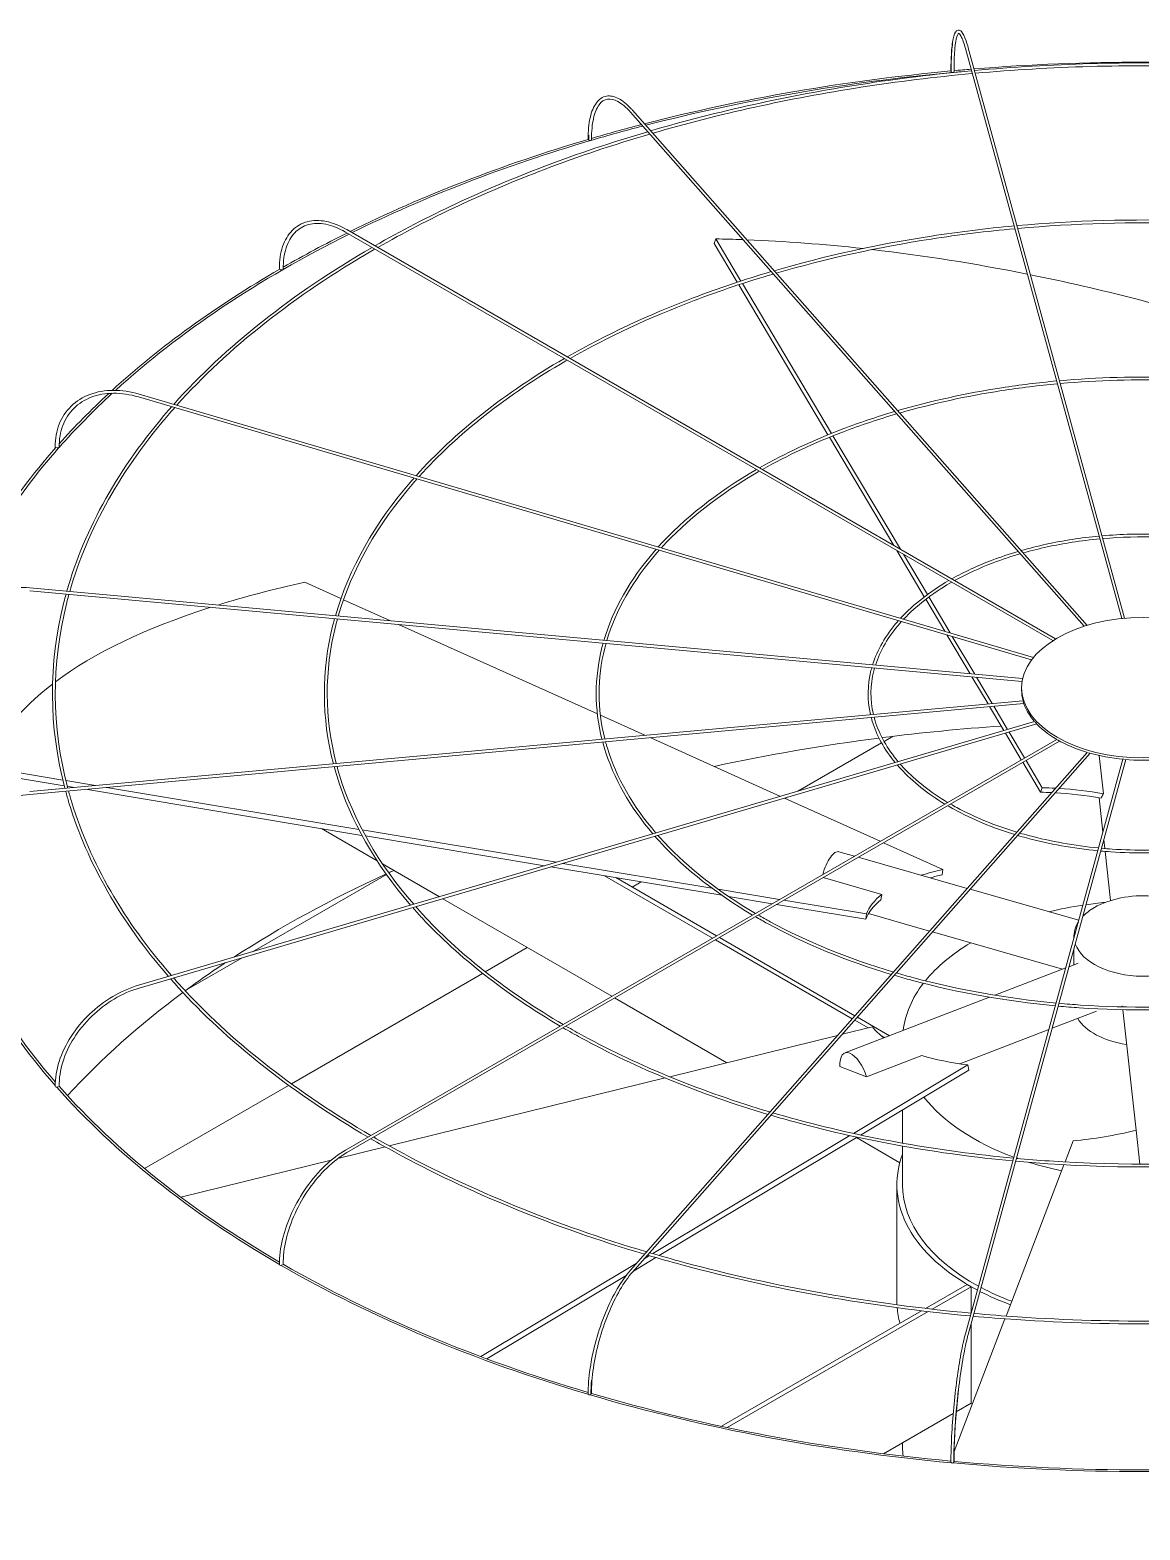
# Model space of a CAD drawing. Header units: millimetres. Extents: x -312439 to 477422, y -331570 to 212570.
# Drawn here: x 396725.3 to 396963.8, y 105498.6 to 105820.8 of the extents above; entities that cross this region are included whole.
import ezdxf

# ---------------------------------------------------------------- set-up
doc = ezdxf.new("R2010")
doc.units = ezdxf.units.MM

msp = doc.modelspace()

# ---------------------------------------------------------------- linework, layer by layer
at = {"color": 0, "linetype": 'Continuous', "lineweight": 0, "extrusion": (0, 0.816497, 0.57735)}
for p, q in [((396926.294, 105816.86), (396959.887, 105694.405)), ((396926.885, 105817.022), (396960.506, 105694.465)), ((396854.286, 105803.218), (396951.786, 105692.74)), ((396854.745, 105803.623), (396952.427, 105692.939)), ((396793.053, 105777.438), (396945.085, 105689.662)), ((396793.359, 105777.969), (396945.677, 105690.028)), ((396872.286, 105774.995), (396872.656, 105775.962)), ((396872.656, 105775.962), (396878.04, 105766.914)), ((396877.248, 105766.655), (396872.286, 105774.995)), ((396896.749, 105733.88), (396877.569, 105766.116)), ((396878.361, 105766.375), (396897.511, 105734.188)), ((396940.507, 105685.551), (396748.576, 105742.012)), ((396940.916, 105686.069), (396748.749, 105742.6)), ((396897.828, 105733.656), (396912.332, 105709.28)), ((396910.891, 105710.112), (396897.066, 105733.348)), ((396917.457, 105699.077), (396911.532, 105709.034)), ((396912.973, 105708.203), (396918.112, 105699.565)), ((396792.096, 105698.715), (396784.338, 105702.206)), ((396938.457, 105680.89), (396725.216, 105700.39)), ((396725.272, 105700.999), (396938.571, 105681.495)), ((396802.764, 105693.913), (396792.657, 105698.462)), ((396921.861, 105691.675), (396917.772, 105698.547)), ((396918.426, 105699.037), (396923.007, 105691.338)), ((396847.194, 105673.917), (396804.479, 105693.142)), ((396927.305, 105682.525), (396922.321, 105690.901)), ((396923.468, 105690.564), (396928.305, 105682.433)), ((396931.142, 105676.077), (396927.692, 105681.875)), ((396928.692, 105681.783), (396932.038, 105676.159)), ((396938.354, 105679.056), (396938.354, 105679.556)), ((396938.658, 105676.764), (396725.216, 105657.246)), ((396725.272, 105656.636), (396938.839, 105676.166)), ((396932.385, 105675.576), (396935.363, 105670.571)), ((396857.381, 105669.332), (396847.844, 105673.624)), ((396934.558, 105670.335), (396931.489, 105675.494)), ((396941.145, 105672.272), (396748.576, 105615.623)), ((396748.749, 105615.036), (396941.605, 105671.769)), ((396908.808, 105667.999), (396910.736, 105669.113)), ((396938.295, 105664.053), (396934.881, 105669.791)), ((396935.686, 105670.028), (396938.999, 105664.46)), ((396793.053, 105580.198), (396945.907, 105668.448)), ((396793.359, 105579.667), (396946.526, 105668.098)), ((396886.539, 105656.209), (396858.517, 105668.821)), ((396890.304, 105657.316), (396908.278, 105667.693)), ((396952.463, 105665.663), (396854.286, 105554.418)), ((396854.745, 105554.012), (396953.113, 105665.475)), ((396926.294, 105540.776), (396960.148, 105664.181)), ((396926.885, 105540.614), (396960.768, 105664.125)), ((396942.44, 105657.088), (396938.609, 105663.527)), ((396939.312, 105663.933), (396942.81, 105658.055)), ((396955.963, 105656.78), (396955.05, 105664.989)), ((396732.623, 105658.481), (396715.768, 105661.287)), ((396715.933, 105662.433), (396732.32, 105659.704)), ((396732.976, 105659.595), (396739.331, 105658.537)), ((396734.785, 105658.121), (396733.284, 105658.371)), ((396796.602, 105647.83), (396737.17, 105657.724)), ((396741.716, 105658.14), (396795.919, 105649.116)), ((396942.44, 105657.088), (396942.81, 105658.055)), ((396907.988, 105646.555), (396887.397, 105655.823)), ((396887.577, 105655.742), (396888.05, 105656.015)), ((396955.019, 105655.909), (396955.844, 105648.492)), ((396799.865, 105642.367), (396787.892, 105649.28)), ((396796.676, 105648.99), (396838.391, 105642.045)), ((396835.846, 105641.296), (396797.37, 105647.702)), ((396956.027, 105646.845), (396956.232, 105645.004)), ((396899.109, 105644.317), (396902.455, 105643.361)), ((396921.461, 105640.492), (396908.676, 105646.246)), ((396956.301, 105644.384), (396957.476, 105633.818)), ((396813.239, 105634.646), (396801.057, 105641.679)), ((396873.925, 105634.956), (396837.232, 105641.065)), ((396839.777, 105641.814), (396871.806, 105636.482)), ((396903.275, 105643.127), (396926.675, 105636.442)), ((396921.296, 105639.347), (396921.461, 105640.492)), ((396773.118, 105622.843), (396801.866, 105639.441)), ((396802.399, 105639.748), (396802.965, 105640.075)), ((396848.747, 105639.148), (396871.953, 105625.75)), ((396872.819, 105626.25), (396851.181, 105638.743)), ((396854.658, 105636.736), (396856.578, 105637.844)), ((396895.706, 105638.757), (396908.329, 105635.151)), ((396850.299, 105613.249), (396813.971, 105634.223)), ((396873.15, 105636.258), (396886.347, 105634.061)), ((396884.77, 105633.151), (396875.349, 105634.719)), ((396887.297, 105633.903), (396905.046, 105630.948)), ((396927.327, 105636.256), (396950.659, 105629.59)), ((396904.881, 105629.802), (396885.721, 105632.992)), ((396904.881, 105629.802), (396905.046, 105630.948)), ((396905.447, 105631.009), (396918.571, 105627.26)), ((396872.565, 105625.397), (396901.953, 105608.43)), ((396902.538, 105609.092), (396873.431, 105625.897)), ((396919.223, 105627.073), (396947.178, 105619.087)), ((396949.613, 105626.209), (396949.613, 105625.78)), ((396758.873, 105614.619), (396770.864, 105621.542)), ((396823.102, 105618.517), (396832.138, 105623.734)), ((396949.613, 105623.465), (396949.613, 105620.024)), ((396781.438, 105594.462), (396822.531, 105618.187)), ((396932.619, 105613.487), (396947.848, 105619.345)), ((396948.558, 105619.618), (396950.503, 105620.366)), ((396875.014, 105598.98), (396850.912, 105612.895)), ((396900.395, 105601.092), (396931.492, 105613.054)), ((396960.014, 105610.984), (396959.988, 105611.227)), ((396902.494, 105608.117), (396905.37, 105606.457)), ((396909.997, 105604.785), (396903.079, 105608.78)), ((396944.925, 105606.376), (396954.472, 105610.048)), ((396962.963, 105584.47), (396960.083, 105610.37)), ((396898.78, 105604.834), (396862.763, 105595.962)), ((396906.303, 105606.687), (396899.823, 105605.091)), ((396908.004, 105604.936), (396908.958, 105604.386)), ((396925.099, 105598.749), (396944.215, 105606.103)), ((396899.326, 105598.199), (396905.022, 105595.93)), ((396902.233, 105583.792), (396926.825, 105598.512)), ((396905.022, 105595.93), (396916.955, 105600.52)), ((396927.031, 105597.38), (396926.825, 105598.512)), ((396861.758, 105595.715), (396802.49, 105581.116)), ((396927.031, 105597.38), (396903.773, 105583.459)), ((396749.885, 105576.245), (396780.858, 105594.127)), ((396912.789, 105581.699), (396912.789, 105588.856)), ((396859.091, 105557.968), (396901.467, 105583.334)), ((396903.003, 105582.998), (396860.504, 105557.559)), ((396912.204, 105577.508), (396902.852, 105582.908)), ((396949.431, 105582.206), (396947.693, 105577.668)), ((396962.963, 105584.47), (396963.771, 105577.204)), ((396801.616, 105580.901), (396791.424, 105578.39)), ((396912.789, 105572.767), (396912.789, 105581.077)), ((396789.977, 105578.034), (396757.717, 105570.088)), ((396947.463, 105577.067), (396935.008, 105544.559)), ((396911.564, 105547.764), (396911.564, 105572.767)), ((396859.785, 105557.129), (396854.932, 105554.224)), ((396857.279, 105556.884), (396858.374, 105557.539)), ((396822.147, 105535.855), (396855.548, 105555.847)), ((396853.359, 105553.282), (396823.439, 105535.373)), ((396926.664, 105551.371), (396917.722, 105546.208)), ((396919.165, 105546.041), (396927.53, 105550.871)), ((396927.53, 105550.871), (396926.664, 105551.371)), ((396927.53, 105550.871), (396927.53, 105545.282)), ((396916.836, 105545.697), (396873.851, 105520.879)), ((396875.118, 105520.611), (396918.275, 105545.527)), ((396934.779, 105543.962), (396923.857, 105515.455)), ((396927.53, 105542.967), (396927.53, 105525.868)), ((396927.53, 105525.868), (396924.327, 105524.018)), ((396923.662, 105523.634), (396908.691, 105514.991)), ((396912.789, 105516.37), (396912.789, 105517.357)), ((396923.179, 105513.685), (396923.076, 105513.417))]:
    msp.add_line(p, q, dxfattribs=at)
at = {"color": 0, "linetype": 'Continuous', "lineweight": 0}
for centre, major_axis, ratio, start_param, end_param in [((396964.589, 105662.545), (-262.225, 0), 0.5773503, 4.5737285, 4.8518651), ((396964.589, 105662.545), (-262.225, 0), 0.5773503, 4.8709744, 5.1337903), ((396964.589, 105662.545), (-261.613, 0), 0.5773503, 4.8702538, 5.1336735), ((396923.484, 105812.052), (0.306, 0), 0.5773503, 3.1415927, 3.7072911), ((396923.532, 105811.878), (0.306, 0.001), 0.5647458, 3.2969897, 4.867786), ((396923.532, 105811.878), (0.306, 0.001), 0.5647458, 4.867786, 6.2831853), ((396964.589, 105662.545), (-261.613, 0), 0.5773503, 4.8601846, 4.8693633), ((396964.589, 105662.545), (-262.225, 0), 0.5773503, 4.8542575, 4.8684283), ((396964.589, 105662.545), (-261.613, 0), 0.5773503, 5.1364588, 5.1836819), ((396964.589, 105662.545), (-262.225, 0), 0.5773503, 5.1365691, 5.1818933), ((396964.589, 105662.545), (-262.225, 0), 0.5773503, 5.1849758, 5.420347), ((396964.589, 105662.545), (-261.613, 0), 0.5773503, 5.183912, 5.4201653), ((396845.502, 105797.424), (0.306, 0), 0.5773503, 3.1415927, 4.134446), ((396845.642, 105797.266), (0.306, 0.003), 0.5659728, 3.6079382, 5.1787345), ((396845.642, 105797.266), (0.306, 0.003), 0.5659728, 5.1787345, 6.2831853), ((396964.589, 105662.545), (-261.613, 0), 0.5773503, 5.4234857, 5.718128), ((396964.589, 105662.545), (-262.225, 0), 0.5773503, 5.4236595, 5.4949761), ((396964.959, 105620.829), (-236.033, 90.421), 0.5343599, 5.2814302, 5.3074736), ((396964.959, 105620.829), (-236.033, 90.421), 0.5343599, 5.1688261, 5.2776752), ((396964.959, 105620.829), (-236.033, 90.421), 0.5343599, 5.0198116, 5.1604272), ((396964.589, 105662.545), (-262.225, 0), 0.5773503, 5.4989549, 5.7196003), ((396779.168, 105769.598), (0.306, 0), 0.5773503, 3.1415927, 4.450555), ((396779.384, 105769.473), (0.306, 0.004), 0.5683066, 3.9193388, 5.4901351), ((396779.384, 105769.473), (0.306, 0.004), 0.5683066, 5.4901351, 6.2831853), ((396964.959, 105620.829), (-236.033, 90.421), 0.5343599, 4.8289255, 5.0170065), ((396964.589, 105662.545), (-261.613, 0), 0.5773503, 5.7230202, 5.8115447), ((396964.589, 105662.545), (-262.225, 0), 0.5773503, 5.7247725, 5.8068149), ((396964.589, 105662.545), (-262.225, 0), 0.5773503, 5.8129334, 6.0685314), ((396964.589, 105662.545), (-261.613, 0), 0.5773503, 5.8119417, 6.0598961), ((396730.973, 105731.3), (0.306, 0), 0.5773503, 3.1415927, 4.7647143), ((396731.246, 105731.22), (0.306, 0.005), 0.5715189, 4.2314546, 5.8022509), ((396731.246, 105731.22), (0.306, 0.005), 0.5715189, 5.8022509, 6.2831853), ((396964.754, 105621.007), (-250.189, 35.961), 0.3284711, 5.5638228, 5.6785471), ((396964.754, 105621.007), (-250.189, 35.961), 0.3284711, 5.6885713, 5.965771), ((396964.754, 105621.007), (-250.189, 35.961), 0.3284711, 5.9728515, 6.2156373), ((396964.481, 105679.056), (-26.126, 0), 0.5773503, 0, 0.1535113), ((396964.481, 105679.056), (-26.126, 0), 0.5773503, 0.160648, 0.4676706), ((396964.589, 105521.305), (-261.613, 0), 0.5773503, 4.8296672, 4.9289778), ((396964.481, 105679.056), (-26.126, 0), 0.5773503, 0.4748072, 0.7818298), ((396964.589, 105521.305), (-261.613, 0), 0.5773503, 4.9315023, 5.0730373), ((396964.481, 105679.056), (-26.126, 0), 0.5773503, 0.7889665, 1.0959891), ((396964.481, 105679.056), (-26.126, 0), 0.5773503, 1.1031258, 1.4101484), ((396964.481, 105679.056), (-26.126, 0), 0.5773503, 1.417285, 1.7243076), ((396964.589, 105619.862), (-56.639, 21.698), 0.5343599, 5.2632147, 5.3074736), ((396964.959, 105620.829), (56.639, -21.698), 0.5343599, 2.113134, 2.1658809), ((396964.589, 105619.862), (-56.639, 21.698), 0.5343599, 5.0728277, 5.2488944), ((396964.959, 105620.829), (56.639, -21.698), 0.5343599, 1.92896, 2.0989228), ((396897.591, 105639.002), (1.518, 5.315), 0.3621096, 0, 1.5955332), ((396964.589, 105521.305), (-261.613, 0), 0.5773503, 5.3759613, 5.381266), ((396964.754, 105621.007), (-60.036, 8.629), 0.3284711, 5.5638228, 5.6832782), ((396964.589, 105662.545), (-262.225, 0), 0.5773503, 0.15775, 0.4689102), ((396964.589, 105662.545), (-261.613, 0), 0.5773503, 0.1573017, 0.4645126), ((396964.589, 105521.305), (-261.613, 0), 0.5773503, 5.3840325, 5.5566031), ((396964.589, 105619.862), (-60.036, 8.629), 0.3284711, 5.5638228, 5.6281345), ((396964.589, 105619.862), (-60.036, 8.629), 0.3284711, 5.9809914, 6.2156373), ((396964.754, 105621.007), (-60.036, 8.629), 0.3284711, 5.9787164, 6.2156373), ((396964.589, 105626.209), (-14.976, 0), 0.5773503, 3.6916997, 5.4977871), ((396964.589, 105603.897), (-51.8, 0), 0.5773503, 4.9668384, 5.1151413), ((396964.589, 105626.209), (-14.976, 0), 0.5773503, 5.4977871, 5.7722245), ((396964.589, 105603.897), (-51.8, 0), 0.5773503, 4.8725497, 4.9536635), ((396964.589, 105626.209), (-14.976, 0), 0.5773503, 5.9253681, 6.3268432), ((396964.589, 105603.897), (-51.8, 0), 0.5773503, 5.5125312, 5.8454489), ((396964.589, 105626.209), (-14.976, 0), 0.5773503, 0.1968015, 2.9056449), ((396964.589, 105521.305), (-261.613, 0), 0.5773503, 5.5668053, 5.6187776), ((396964.589, 105603.897), (-51.8, 0), 0.5773503, 5.864801, 6.2160224), ((396964.589, 105521.305), (-261.613, 0), 0.5773503, 5.6218563, 5.7966666), ((396964.589, 105611.302), (-14.976, 0), 0.5773503, 0.3310244, 1.3226651), ((396964.383, 105620.993), (-59.674, -10.853), 0.3443205, 0.1772511, 0.3142745), ((396902.38, 105595.933), (-1.984, 5.159), 0.4527097, 4.5393785, 7.2340672), ((396964.383, 105620.993), (-59.674, -10.853), 0.3443205, 0.5921448, 0.8290657), ((396730.973, 105593.916), (0.306, 0), 0.5773503, 3.1415927, 5.7071921), ((396964.589, 105662.545), (-262.225, 0), 0.5773503, 0.4717795, 0.7837457), ((396731.246, 105593.996), (0.306, 0.005), 0.5830421, 5.1737369, 6.2831853), ((396964.589, 105662.545), (-261.613, 0), 0.5773503, 0.4715588, 0.781436), ((396964.589, 105603.897), (-51.8, 0), 0.5773503, 0.4237953, 1.0021877), ((396964.219, 105620.801), (-56.425, -22.248), 0.5660586, 1.0925617, 1.3294826), ((396964.589, 105572.767), (-53.025, 0), 0.5773503, 6.0678252, 7.1147249), ((396964.589, 105603.897), (-51.8, 0), 0.5773503, 1.0153625, 1.0203014), ((396964.589, 105603.897), (-51.8, 0), 0.5773503, 1.0757224, 1.2236785), ((396964.589, 105572.767), (-51.8, 0), 0.5773503, 0, 0.8158921), ((396779.168, 105555.617), (0.306, 0), 0.5773503, 3.1415927, 6.0213513), ((396964.589, 105662.545), (-262.225, 0), 0.5773503, 0.7858257, 1.0981183), ((396779.384, 105555.742), (0.306, 0.004), 0.5862544, 5.4898935, 6.2831853), ((396964.589, 105662.545), (-261.613, 0), 0.5773503, 0.7858227, 1.096892), ((396964.589, 105572.767), (-51.8, 0), 0.5773503, 0.8304704, 0.9913861), ((396964.589, 105547.764), (-53.025, 0), 0.5773503, 0, 0.0255506), ((396964.589, 105572.767), (-53.025, 0), 0.5773503, 0.8456372, 1.0001122), ((396964.589, 105547.764), (-53.025, 0), 0.5773503, 0.0459168, 0.1554998), ((396845.502, 105527.792), (-0.306, 0), 0.5773503, 0, 3.1415927), ((396964.589, 105662.545), (-262.225, 0), 0.5773503, 1.0998851, 1.4125333), ((396845.642, 105527.949), (-0.306, -0.003), 0.5885883, 2.6652649, 3.1415927), ((396964.589, 105662.545), (-261.613, 0), 0.5773503, 1.1000981, 1.4118355), ((396964.589, 105547.764), (-53.025, 0), 0.5773503, 0.7969487, 0.8037884), ((396964.589, 105516.37), (-51.8, 0), 0.5773503, 0, 0.0632109), ((396923.484, 105513.163), (-0.306, 0), 0.5773503, 0, 3.1415927), ((396964.589, 105662.545), (-262.225, 0), 0.5773503, 1.4139544, 1.727034), ((396923.532, 105513.338), (-0.306, -0.001), 0.5898153, 2.9827557, 3.1415927), ((396964.589, 105662.545), (-261.613, 0), 0.5773503, 1.41439, 1.726367)]:
    msp.add_ellipse(centre, major_axis=major_axis, ratio=ratio, start_param=start_param, end_param=end_param, dxfattribs=at)
msp.add_ellipse((396964.481, 105679.556), major_axis=(-26.126, 0), ratio=0.5773503, dxfattribs=at)
at = {"color": 3, "linetype": 'Continuous', "lineweight": 0}
msp.add_ellipse((396964.589, 105521.805), major_axis=(-262.225, 0), ratio=0.5773503, start_param=0, end_param=2.3561945, dxfattribs=at)
at = {"color": 0, "linetype": 'Continuous', "lineweight": 0}
for points, knots in [([(396923.177, 105812.052), (396923.177, 105813.756), (396923.229, 105815.273), (396923.432, 105817.791), (396923.581, 105818.791), (396923.983, 105820.212), (396924.209, 105820.728), (396924.994, 105820.843), (396925.242, 105820.696), (396925.793, 105820.11), (396926.101, 105819.456), (396926.58, 105818.074), (396926.733, 105817.576), (396926.885, 105817.022)], [4.712389, 4.712389, 4.712389, 4.712389, 5.0265482, 5.0265482, 5.3407075, 5.3407075, 5.6548668, 5.6548668, 5.8236028, 5.8236028, 6.1377621, 6.1377621, 6.2831853, 6.2831853, 6.2831853, 6.2831853]), ([(396923.559, 105818.188), (396923.55, 105818.127), (396923.541, 105818.066), (396923.389, 105816.979), (396923.295, 105815.675), (396923.232, 105813.438), (396923.223, 105812.678), (396923.225, 105811.877)], [1.10131175, 1.10131175, 1.10131175, 1.10131175, 1.12076762, 1.12076762, 1.43803566, 1.43803566, 1.5863026, 1.5863026, 1.5863026, 1.5863026]), ([(396926.294, 105816.86), (396925.976, 105818.02), (396925.657, 105818.912), (396925.1, 105819.993), (396924.851, 105820.143), (396924.825, 105820.143), (396924.62, 105819.994), (396924.267, 105818.829), (396924.123, 105817.979), (396923.913, 105815.736), (396923.851, 105814.306), (396923.837, 105812.417), (396923.837, 105812.15), (396923.838, 105811.879)], [0, 0, 0, 0, 0.3152669, 0.3152669, 0.6094726, 0.6094726, 0.9267406, 0.9267406, 1.2208373, 1.2208373, 1.5356304, 1.5356304, 1.5863402, 1.5863402, 1.5863402, 1.5863402]), ([(397000.738, 105812.142), (396993.243, 105812.82), (396985.692, 105813.287), (396961.464, 105814.103), (396944.706, 105813.633), (396928.224, 105812.142)], [5.342386, 5.342386, 5.342386, 5.342386, 5.43953692, 5.43953692, 5.65318828, 5.65318828, 5.65318828, 5.65318828]), ([(396927.604, 105812.085), (396919.597, 105811.349), (396911.657, 105810.371), (396888.23, 105806.746), (396873.068, 105803.398), (396858.661, 105799.187)], [5.65586592, 5.65586592, 5.65586592, 5.65586592, 5.75969853, 5.75969853, 5.96646224, 5.96646224, 5.96646224, 5.96646224]), ([(396927.769, 105811.486), (396919.691, 105810.744), (396911.682, 105809.759), (396888.361, 105806.14), (396873.365, 105802.833), (396859.109, 105798.679)], [5.65539644, 5.65539644, 5.65539644, 5.65539644, 5.76029586, 5.76029586, 5.96514032, 5.96514032, 5.96514032, 5.96514032]), ([(397000.573, 105811.542), (396993.055, 105812.22), (396985.48, 105812.686), (396961.361, 105813.485), (396944.739, 105813.016), (396928.388, 105811.542)], [5.34285963, 5.34285963, 5.34285963, 5.34285963, 5.44045758, 5.44045758, 5.65271466, 5.65271466, 5.65271466, 5.65271466]), ([(396845.196, 105797.424), (396845.196, 105799.139), (396845.347, 105800.688), (396845.943, 105803.314), (396846.388, 105804.392), (396847.569, 105805.977), (396848.318, 105806.483), (396849.958, 105806.767), (396850.817, 105806.594), (396852.631, 105805.674), (396853.595, 105804.888), (396854.62, 105803.765), (396854.682, 105803.695), (396854.745, 105803.623)], [4.712389, 4.712389, 4.712389, 4.712389, 5.0265482, 5.0265482, 5.3407075, 5.3407075, 5.6548668, 5.6548668, 5.9484515, 5.9484515, 6.2626108, 6.2626108, 6.2831853, 6.2831853, 6.2831853, 6.2831853]), ([(396854.286, 105803.218), (396853.372, 105804.254), (396852.464, 105805.02), (396850.781, 105805.942), (396850.015, 105806.098), (396848.674, 105805.863), (396848.077, 105805.469), (396847.049, 105804.07), (396846.633, 105803.066), (396846.081, 105800.562), (396845.941, 105799.072), (396845.947, 105797.365), (396845.947, 105797.317), (396845.948, 105797.269)], [0, 0, 0, 0, 0.3146448, 0.3146448, 0.6289116, 0.6289116, 0.9461796, 0.9461796, 1.2634477, 1.2634477, 1.5772832, 1.5772832, 1.5863402, 1.5863402, 1.5863402, 1.5863402]), ([(396858.012, 105798.996), (396850.339, 105796.736), (396842.881, 105794.231), (396822.649, 105786.543), (396810.472, 105780.835), (396799.394, 105774.484)], [5.96956861, 5.96956861, 5.96956861, 5.96956861, 6.07987049, 6.07987049, 6.27966483, 6.27966483, 6.27966483, 6.27966483]), ([(396858.459, 105798.489), (396850.686, 105796.207), (396843.135, 105793.674), (396822.984, 105786.012), (396810.958, 105780.384), (396800.008, 105774.13)], [5.96825255, 5.96825255, 5.96825255, 5.96825255, 6.08012371, 6.08012371, 6.27780239, 6.27780239, 6.27780239, 6.27780239]), ([(396845.345, 105798.278), (396845.339, 105798.074), (396845.336, 105797.867), (396845.334, 105797.528), (396845.334, 105797.397), (396845.335, 105797.265)], [7.805980691, 7.805980691, 7.805980691, 7.805980691, 7.845140151, 7.845140151, 7.869416781, 7.869416781, 7.869416781, 7.869416781]), ([(396778.862, 105769.598), (396778.862, 105771.324), (396779.098, 105772.919), (396780.031, 105775.698), (396780.73, 105776.882), (396782.528, 105778.702), (396783.627, 105779.338), (396786.095, 105779.989), (396787.461, 105780.006), (396790.326, 105779.437), (396791.825, 105778.849), (396793.333, 105777.984), (396793.346, 105777.976), (396793.359, 105777.969)], [0, 0, 0, 0, 0.3141593, 0.3141593, 0.6283185, 0.6283185, 0.9411039, 0.9411039, 1.2538555, 1.2538555, 1.5680148, 1.5680148, 1.5707963, 1.5707963, 1.5707963, 1.5707963]), ([(396793.053, 105777.438), (396791.615, 105778.268), (396790.184, 105778.829), (396787.484, 105779.364), (396786.218, 105779.339), (396783.967, 105778.725), (396782.98, 105778.138), (396781.357, 105776.444), (396780.721, 105775.336), (396779.876, 105772.688), (396779.668, 105771.151), (396779.69, 105769.477)], [4.712389, 4.712389, 4.712389, 4.712389, 5.029657, 5.029657, 5.3469251, 5.3469251, 5.6641931, 5.6641931, 5.9814611, 5.9814611, 6.2987292, 6.2987292, 6.2987292, 6.2987292]), ([(396936.747, 105778.758), (396930.761, 105778.206), (396924.825, 105777.475), (396907.309, 105774.765), (396895.971, 105772.265), (396885.194, 105769.122)], [5.65618024, 5.65618024, 5.65618024, 5.65618024, 5.75959703, 5.75959703, 5.96555925, 5.96555925, 5.96555925, 5.96555925]), ([(396991.595, 105778.814), (396986.011, 105779.317), (396980.386, 105779.665), (396962.268, 105780.276), (396949.715, 105779.927), (396937.366, 105778.814)], [5.34296141, 5.34296141, 5.34296141, 5.34296141, 5.43938168, 5.43938168, 5.65261288, 5.65261288, 5.65261288, 5.65261288]), ([(396991.43, 105778.214), (396985.823, 105778.717), (396980.174, 105779.063), (396962.165, 105779.658), (396949.748, 105779.31), (396937.531, 105778.214)], [5.34359392, 5.34359392, 5.34359392, 5.34359392, 5.44060854, 5.44060854, 5.65198037, 5.65198037, 5.65198037, 5.65198037]), ([(396936.911, 105778.158), (396930.856, 105777.601), (396924.85, 105776.862), (396907.44, 105774.16), (396896.268, 105771.7), (396885.642, 105768.614)], [5.6555551, 5.6555551, 5.6555551, 5.6555551, 5.760393, 5.760393, 5.9637948, 5.9637948, 5.9637948, 5.9637948]), ([(396884.545, 105768.932), (396878.794, 105767.237), (396873.205, 105765.359), (396858.085, 105759.614), (396848.994, 105755.359), (396840.718, 105750.626)], [5.96969757, 5.96969757, 5.96969757, 5.96969757, 6.07982614, 6.07982614, 6.27841616, 6.27841616, 6.27841616, 6.27841616]), ([(396884.992, 105768.425), (396879.142, 105766.708), (396873.459, 105764.802), (396858.42, 105759.084), (396849.481, 105754.908), (396841.332, 105750.271)], [5.96794353, 5.96794353, 5.96794353, 5.96794353, 6.08016355, 6.08016355, 6.27592849, 6.27592849, 6.27592849, 6.27592849]), ([(396982.455, 105745.497), (396978.782, 105745.826), (396975.081, 105746.053), (396963.072, 105746.461), (396954.721, 105746.232), (396946.506, 105745.497)], [5.34408303, 5.34408303, 5.34408303, 5.34408303, 5.43906993, 5.43906993, 5.65149126, 5.65149126, 5.65149126, 5.65149126]), ([(396730.667, 105731.3), (396730.667, 105733.032), (396730.966, 105734.682), (396732.142, 105737.652), (396733.018, 105738.971), (396735.259, 105741.138), (396736.622, 105741.985), (396739.694, 105743.127), (396741.401, 105743.421), (396744.989, 105743.434), (396746.87, 105743.153), (396748.749, 105742.6)], [4.712389, 4.712389, 4.712389, 4.712389, 5.0265482, 5.0265482, 5.3407075, 5.3407075, 5.6548668, 5.6548668, 5.969026, 5.969026, 6.2831853, 6.2831853, 6.2831853, 6.2831853]), ([(396945.887, 105745.441), (396941.924, 105745.074), (396937.993, 105744.589), (396926.386, 105742.795), (396918.869, 105741.142), (396911.719, 105739.066)], [5.65683386, 5.65683386, 5.65683386, 5.65683386, 5.75939254, 5.75939254, 5.96383461, 5.96383461, 5.96383461, 5.96383461]), ([(396946.051, 105744.841), (396942.018, 105744.47), (396938.018, 105743.976), (396926.517, 105742.19), (396919.166, 105740.577), (396912.167, 105738.558)], [5.65589869, 5.65589869, 5.65589869, 5.65589869, 5.76058509, 5.76058509, 5.96118261, 5.96118261, 5.96118261, 5.96118261]), ([(396982.291, 105744.897), (396978.594, 105745.225), (396974.869, 105745.452), (396962.969, 105745.843), (396954.754, 105745.615), (396946.671, 105744.897)], [5.34503474, 5.34503474, 5.34503474, 5.34503474, 5.44090812, 5.44090812, 5.65053954, 5.65053954, 5.65053954, 5.65053954]), ([(396748.576, 105742.012), (396746.76, 105742.547), (396744.947, 105742.814), (396741.513, 105742.79), (396739.891, 105742.501), (396736.999, 105741.401), (396735.728, 105740.591), (396733.654, 105738.532), (396732.85, 105737.284), (396731.784, 105734.461), (396731.524, 105732.886), (396731.552, 105731.225)], [0, 0, 0, 0, 0.317268, 0.317268, 0.6345361, 0.6345361, 0.9518041, 0.9518041, 1.2690722, 1.2690722, 1.5863402, 1.5863402, 1.5863402, 1.5863402]), ([(396755.717, 105739.912), (396755.491, 105739.657), (396755.267, 105739.401), (396744.427, 105726.932), (396737.029, 105713.777), (396733.194, 105700.275)], [0.31387846, 0.31387846, 0.31387846, 0.31387846, 0.32022171, 0.32022171, 0.6228537, 0.6228537, 0.6228537, 0.6228537]), ([(396756.366, 105739.721), (396756.093, 105739.414), (396755.822, 105739.105), (396744.99, 105726.659), (396737.637, 105713.604), (396733.815, 105700.218)], [0.31209175, 0.31209175, 0.31209175, 0.31209175, 0.31977769, 0.31977769, 0.62202139, 0.62202139, 0.62202139, 0.62202139]), ([(396911.07, 105738.876), (396907.245, 105737.748), (396903.527, 105736.499), (396893.517, 105732.696), (396887.51, 105729.891), (396882.032, 105726.773)], [5.97003164, 5.97003164, 5.97003164, 5.97003164, 6.07973571, 6.07973571, 6.27604568, 6.27604568, 6.27604568, 6.27604568]), ([(396911.517, 105738.369), (396907.592, 105737.219), (396903.781, 105735.942), (396893.852, 105732.166), (396887.997, 105729.44), (396882.647, 105726.418)], [5.96740299, 5.96740299, 5.96740299, 5.96740299, 6.08024114, 6.08024114, 6.27230164, 6.27230164, 6.27230164, 6.27230164]), ([(396807.782, 105724.595), (396807.606, 105724.396), (396807.431, 105724.196), (396799.337, 105714.884), (396793.801, 105705.072), (396790.905, 105694.998)], [0.31368489, 0.31368489, 0.31368489, 0.31368489, 0.32029533, 0.32029533, 0.62093354, 0.62093354, 0.62093354, 0.62093354]), ([(396808.431, 105724.404), (396808.207, 105724.153), (396807.985, 105723.9), (396799.9, 105714.611), (396794.408, 105704.899), (396791.526, 105694.941)], [0.31130083, 0.31130083, 0.31130083, 0.31130083, 0.31970361, 0.31970361, 0.61980435, 0.61980435, 0.61980435, 0.61980435]), ([(396955.026, 105712.124), (396953.086, 105711.942), (396951.161, 105711.704), (396945.464, 105710.825), (396941.767, 105710.02), (396938.244, 105709.01)], [5.65878241, 5.65878241, 5.65878241, 5.65878241, 5.75876753, 5.75876753, 5.95869527, 5.95869527, 5.95869527, 5.95869527]), ([(396955.191, 105711.524), (396953.18, 105711.338), (396951.187, 105711.091), (396945.595, 105710.22), (396942.064, 105709.454), (396938.693, 105708.501)], [5.65692719, 5.65692719, 5.65692719, 5.65692719, 5.76114351, 5.76114351, 5.95335964, 5.95335964, 5.95335964, 5.95335964]), ([(396973.315, 105712.18), (396971.552, 105712.334), (396969.777, 105712.442), (396963.876, 105712.646), (396959.729, 105712.537), (396955.646, 105712.18)], [5.34742678, 5.34742678, 5.34742678, 5.34742678, 5.43812478, 5.43812478, 5.64814751, 5.64814751, 5.64814751, 5.64814751]), ([(396973.151, 105711.579), (396971.364, 105711.734), (396969.565, 105711.84), (396963.773, 105712.028), (396959.762, 105711.921), (396955.811, 105711.579)], [5.34934775, 5.34934775, 5.34934775, 5.34934775, 5.44178794, 5.44178794, 5.64622654, 5.64622654, 5.64622654, 5.64622654]), ([(396859.84, 105709.281), (396859.715, 105709.14), (396859.591, 105708.999), (396854.243, 105702.843), (396850.569, 105696.371), (396848.614, 105689.721)], [0.31344956, 0.31344956, 0.31344956, 0.31344956, 0.32044212, 0.32044212, 0.61727915, 0.61727915, 0.61727915, 0.61727915]), ([(396860.489, 105709.09), (396860.317, 105708.897), (396860.146, 105708.703), (396854.807, 105702.571), (396851.177, 105696.198), (396849.235, 105689.664)], [0.30986952, 0.30986952, 0.30986952, 0.30986952, 0.31955549, 0.31955549, 0.6155298, 0.6155298, 0.6155298, 0.6155298]), ([(396937.594, 105708.82), (396935.696, 105708.259), (396933.849, 105707.638), (396928.949, 105705.778), (396926.025, 105704.423), (396923.347, 105702.92)], [5.97102709, 5.97102709, 5.97102709, 5.97102709, 6.0794509, 6.0794509, 6.26898955, 6.26898955, 6.26898955, 6.26898955]), ([(396938.042, 105708.314), (396936.043, 105707.73), (396934.103, 105707.081), (396929.285, 105705.248), (396926.514, 105703.972), (396923.965, 105702.563)], [5.96578422, 5.96578422, 5.96578422, 5.96578422, 6.08045705, 6.08045705, 6.26142742, 6.26142742, 6.26142742, 6.26142742]), ([(396705.329, 105686.277), (396705.329, 105688.014), (396705.662, 105689.721), (396706.961, 105692.908), (396707.926, 105694.385), (396710.391, 105696.964), (396711.889, 105698.065), (396715.269, 105699.786), (396717.15, 105700.406), (396721.112, 105701.108), (396723.192, 105701.19), (396725.272, 105700.999)], [4.712389, 4.712389, 4.712389, 4.712389, 5.0265482, 5.0265482, 5.3407075, 5.3407075, 5.6548668, 5.6548668, 5.969026, 5.969026, 6.2831853, 6.2831853, 6.2831853, 6.2831853]), ([(396733.026, 105699.675), (396732.867, 105699.098), (396732.714, 105698.52), (396729.215, 105684.7), (396729.282, 105671.166), (396732.765, 105657.937)], [0.6273321, 0.6273321, 0.6273321, 0.6273321, 0.64026634, 0.64026634, 0.9362265, 0.9362265, 0.9362265, 0.9362265]), ([(396733.646, 105699.619), (396733.484, 105699.034), (396733.328, 105698.448), (396729.825, 105684.663), (396729.894, 105671.181), (396733.383, 105657.993)], [0.62653255, 0.62653255, 0.62653255, 0.62653255, 0.63973087, 0.63973087, 0.93697289, 0.93697289, 0.93697289, 0.93697289]), ([(396790.736, 105694.398), (396790.611, 105693.947), (396790.491, 105693.495), (396787.879, 105683.17), (396787.91, 105673.08), (396790.47, 105663.213)], [0.62689443, 0.62689443, 0.62689443, 0.62689443, 0.64035432, 0.64035432, 0.93404611, 0.93404611, 0.93404611, 0.93404611]), ([(396791.356, 105694.342), (396791.228, 105693.883), (396791.105, 105693.423), (396788.489, 105683.133), (396788.522, 105673.095), (396791.088, 105663.27)], [0.62582334, 0.62582334, 0.62582334, 0.62582334, 0.63964072, 0.63964072, 0.93502054, 0.93502054, 0.93502054, 0.93502054]), ([(396911.898, 105693.967), (396911.824, 105693.885), (396911.752, 105693.802), (396909.149, 105690.802), (396907.337, 105687.669), (396906.327, 105684.443)], [0.31275087, 0.31275087, 0.31275087, 0.31275087, 0.32087906, 0.32087906, 0.60646372, 0.60646372, 0.60646372, 0.60646372]), ([(396912.548, 105693.776), (396912.427, 105693.641), (396912.307, 105693.506), (396909.714, 105690.532), (396907.947, 105687.496), (396906.951, 105684.386)], [0.30556743, 0.30556743, 0.30556743, 0.30556743, 0.31911145, 0.31911145, 0.60263629, 0.60263629, 0.60263629, 0.60263629]), ([(396848.442, 105689.121), (396848.353, 105688.8), (396848.267, 105688.478), (396846.542, 105681.648), (396846.539, 105674.998), (396848.179, 105668.49)], [0.62618978, 0.62618978, 0.62618978, 0.62618978, 0.64052907, 0.64052907, 0.92987427, 0.92987427, 0.92987427, 0.92987427]), ([(396849.062, 105689.065), (396848.97, 105688.736), (396848.882, 105688.406), (396847.152, 105681.611), (396847.151, 105675.012), (396848.797, 105668.547)], [0.62457061, 0.62457061, 0.62457061, 0.62457061, 0.6394598, 0.6394598, 0.93127617, 0.93127617, 0.93127617, 0.93127617]), ([(396906.149, 105683.844), (396906.095, 105683.653), (396906.043, 105683.46), (396905.204, 105680.126), (396905.17, 105676.916), (396905.895, 105673.768)], [0.62410482, 0.62410482, 0.62410482, 0.62410482, 0.64104385, 0.64104385, 0.91753144, 0.91753144, 0.91753144, 0.91753144]), ([(396906.769, 105683.788), (396906.712, 105683.588), (396906.658, 105683.389), (396905.815, 105680.089), (396905.782, 105676.93), (396906.51, 105673.824)], [0.62079185, 0.62079185, 0.62079185, 0.62079185, 0.63891194, 0.63891194, 0.91997787, 0.91997787, 0.91997787, 0.91997787]), ([(396906.042, 105673.167), (396906.111, 105672.902), (396906.186, 105672.639), (396907.201, 105669.287), (396908.869, 105666.279), (396911.202, 105663.464)], [0.93516687, 0.93516687, 0.93516687, 0.93516687, 0.95843835, 0.95843835, 1.2316048, 1.2316048, 1.2316048, 1.2316048]), ([(396906.661, 105673.223), (396906.73, 105672.965), (396906.804, 105672.707), (396907.82, 105669.411), (396909.492, 105666.441), (396911.842, 105663.652)], [0.93813971, 0.93813971, 0.93813971, 0.93813971, 0.96156851, 0.96156851, 1.23828559, 1.23828559, 1.23828559, 1.23828559]), ([(396848.335, 105667.89), (396848.458, 105667.431), (396848.589, 105666.973), (396850.667, 105660.142), (396854.185, 105653.936), (396859.136, 105648.147)], [0.93878416, 0.93878416, 0.93878416, 0.93878416, 0.9592157, 0.9592157, 1.24402203, 1.24402203, 1.24402203, 1.24402203]), ([(396848.954, 105667.946), (396849.077, 105667.493), (396849.207, 105667.041), (396851.287, 105660.267), (396854.81, 105654.099), (396859.78, 105648.337)], [0.94031776, 0.94031776, 0.94031776, 0.94031776, 0.96078603, 0.96078603, 1.24747633, 1.24747633, 1.24747633, 1.24747633]), ([(396791.248, 105662.669), (396791.424, 105662.022), (396791.611, 105661.375), (396794.753, 105651.123), (396800.129, 105641.757), (396807.721, 105633.022)], [0.94103976, 0.94103976, 0.94103976, 0.94103976, 0.9605244, 0.9605244, 1.25053309, 1.25053309, 1.25053309, 1.25053309]), ([(396911.634, 105662.953), (396911.881, 105662.668), (396912.134, 105662.385), (396914.94, 105659.353), (396918.134, 105656.809), (396921.86, 105654.564)], [1.24820371, 1.24820371, 1.24820371, 1.24820371, 1.27608724, 1.27608724, 1.54927756, 1.54927756, 1.54927756, 1.54927756]), ([(396912.281, 105663.143), (396912.534, 105662.856), (396912.793, 105662.57), (396915.592, 105659.603), (396918.765, 105657.114), (396922.467, 105654.915)], [1.2552022, 1.2552022, 1.2552022, 1.2552022, 1.28394226, 1.28394226, 1.55644282, 1.55644282, 1.55644282, 1.55644282]), ([(396790.629, 105662.613), (396790.805, 105661.959), (396790.992, 105661.307), (396794.133, 105650.997), (396799.504, 105641.594), (396807.075, 105632.832)], [0.94000678, 0.94000678, 0.94000678, 0.94000678, 0.95947637, 0.95947637, 1.24820492, 1.24820492, 1.24820492, 1.24820492]), ([(396725.272, 105656.636), (396723.256, 105656.452), (396721.24, 105656.001), (396717.409, 105654.611), (396715.595, 105653.672), (396712.352, 105651.401), (396710.923, 105650.071), (396708.592, 105647.152), (396707.69, 105645.566), (396706.501, 105642.298), (396706.213, 105640.617), (396706.244, 105638.971)], [0, 0, 0, 0, 0.317268, 0.317268, 0.6345361, 0.6345361, 0.9518041, 0.9518041, 1.2690722, 1.2690722, 1.5863402, 1.5863402, 1.5863402, 1.5863402]), ([(396732.925, 105657.336), (396733.154, 105656.492), (396733.397, 105655.649), (396737.6, 105641.86), (396744.827, 105629.256), (396755.024, 105617.52)], [0.94070481, 0.94070481, 0.94070481, 0.94070481, 0.95960699, 0.95960699, 1.25038008, 1.25038008, 1.25038008, 1.25038008]), ([(396733.544, 105657.393), (396733.773, 105656.554), (396734.015, 105655.717), (396738.22, 105641.986), (396745.452, 105629.42), (396755.671, 105617.711)], [0.94148414, 0.94148414, 0.94148414, 0.94148414, 0.96039344, 0.96039344, 1.25213605, 1.25213605, 1.25213605, 1.25213605]), ([(396955.463, 105655.835), (396955.568, 105656.109), (396955.708, 105656.387), (396955.908, 105656.699), (396955.935, 105656.74), (396955.963, 105656.78)], [0, 0, 0, 0, 1.7008868, 1.7008868, 1.9577529, 1.9577529, 1.9577529, 1.9577529]), ([(396922.463, 105654.206), (396922.913, 105653.943), (396923.369, 105653.684), (396927.733, 105651.29), (396932.137, 105649.462), (396936.885, 105648.012)], [1.5639266, 1.5639266, 1.5639266, 1.5639266, 1.59638594, 1.59638594, 1.86940636, 1.86940636, 1.86940636, 1.86940636]), ([(396923.075, 105654.559), (396923.521, 105654.301), (396923.974, 105654.048), (396928.29, 105651.715), (396932.642, 105649.931), (396937.331, 105648.516)], [1.5712561, 1.5712561, 1.5712561, 1.5712561, 1.60358263, 1.60358263, 1.87454698, 1.87454698, 1.87454698, 1.87454698]), ([(396859.576, 105647.638), (396860.029, 105647.119), (396860.494, 105646.604), (396866.204, 105640.462), (396872.814, 105635.268), (396880.542, 105630.709)], [1.2523872, 1.2523872, 1.2523872, 1.2523872, 1.27803342, 1.27803342, 1.55997281, 1.55997281, 1.55997281, 1.55997281]), ([(396860.223, 105647.829), (396860.683, 105647.307), (396861.154, 105646.789), (396866.856, 105640.713), (396873.447, 105635.574), (396881.151, 105631.061)], [1.2559207, 1.2559207, 1.2559207, 1.2559207, 1.28197401, 1.28197401, 1.56361702, 1.56361702, 1.56361702, 1.56361702]), ([(396937.53, 105647.817), (396938.152, 105647.633), (396938.78, 105647.455), (396944.278, 105645.965), (396949.456, 105645.033), (396954.755, 105644.521)], [1.88173801, 1.88173801, 1.88173801, 1.88173801, 1.91726722, 1.91726722, 2.19052772, 2.19052772, 2.19052772, 2.19052772]), ([(396937.978, 105648.324), (396938.6, 105648.142), (396939.228, 105647.966), (396944.64, 105646.52), (396949.721, 105645.617), (396954.919, 105645.121)], [1.88697171, 1.88697171, 1.88697171, 1.88697171, 1.922693, 1.922693, 2.19235404, 2.19235404, 2.19235404, 2.19235404]), ([(396955.374, 105644.463), (396956.09, 105644.399), (396956.808, 105644.342), (396962.861, 105643.927), (396968.281, 105643.984), (396973.588, 105644.463)], [2.20116261, 2.20116261, 2.20116261, 2.20116261, 2.23802396, 2.23802396, 2.51122637, 2.51122637, 2.51122637, 2.51122637]), ([(396955.538, 105645.063), (396956.289, 105644.996), (396957.042, 105644.938), (396962.988, 105644.544), (396968.259, 105644.603), (396973.423, 105645.063)], [2.2030547, 2.2030547, 2.2030547, 2.2030547, 2.24193573, 2.24193573, 2.50933428, 2.50933428, 2.50933428, 2.50933428]), ([(396908.329, 105635.151), (396908.317, 105635.098), (396908.306, 105635.044), (396908.223, 105634.638), (396908.164, 105634.294), (396908.117, 105633.969)], [52.4705624, 52.4705624, 52.4705624, 52.4705624, 52.7274285, 52.7274285, 54.4283153, 54.4283153, 54.4283153, 54.4283153]), ([(396807.518, 105632.324), (396808.178, 105631.571), (396808.854, 105630.823), (396817.468, 105621.572), (396827.496, 105613.727), (396839.227, 105606.856)], [1.25379638, 1.25379638, 1.25379638, 1.25379638, 1.27868669, 1.27868669, 1.5635663, 1.5635663, 1.5635663, 1.5635663]), ([(396808.166, 105632.515), (396808.832, 105631.759), (396809.514, 105631.008), (396818.121, 105621.824), (396828.129, 105614.033), (396839.837, 105607.209)], [1.25615972, 1.25615972, 1.25615972, 1.25615972, 1.28131662, 1.28131662, 1.56600951, 1.56600951, 1.56600951, 1.56600951]), ([(396881.762, 105630.706), (396882.61, 105630.217), (396883.471, 105629.735), (396892.238, 105624.978), (396901.172, 105621.33), (396910.805, 105618.46)], [1.57102631, 1.57102631, 1.57102631, 1.57102631, 1.60180119, 1.60180119, 1.87974458, 1.87974458, 1.87974458, 1.87974458]), ([(396881.15, 105630.353), (396882.001, 105629.858), (396882.866, 105629.37), (396891.681, 105624.553), (396900.667, 105620.861), (396910.359, 105617.954)], [1.56734097, 1.56734097, 1.56734097, 1.56734097, 1.5981909, 1.5981909, 1.87714164, 1.87714164, 1.87714164, 1.87714164]), ([(396911.006, 105617.762), (396912.236, 105617.398), (396913.477, 105617.048), (396924.521, 105614.065), (396934.947, 105612.206), (396945.615, 105611.204)], [1.88333864, 1.88333864, 1.88333864, 1.88333864, 1.91863403, 1.91863403, 2.19480098, 2.19480098, 2.19480098, 2.19480098]), ([(396911.453, 105618.269), (396912.683, 105617.908), (396913.925, 105617.559), (396924.883, 105614.62), (396935.212, 105612.791), (396945.779, 105611.803)], [1.88596498, 1.88596498, 1.88596498, 1.88596498, 1.92135596, 1.92135596, 2.19572889, 2.19572889, 2.19572889, 2.19572889]), ([(396730.667, 105593.916), (396730.667, 105595.648), (396730.966, 105597.463), (396732.128, 105601.083), (396732.991, 105602.889), (396735.196, 105606.318), (396736.537, 105607.941), (396739.568, 105610.851), (396741.257, 105612.137), (396744.822, 105614.247), (396746.697, 105615.071), (396748.576, 105615.623)], [4.712389, 4.712389, 4.712389, 4.712389, 5.0265482, 5.0265482, 5.3407075, 5.3407075, 5.6548668, 5.6548668, 5.969026, 5.969026, 6.2831853, 6.2831853, 6.2831853, 6.2831853]), ([(396748.749, 105615.036), (396746.933, 105614.502), (396745.114, 105613.7), (396741.655, 105611.642), (396740.016, 105610.386), (396737.083, 105607.544), (396735.789, 105605.96), (396733.679, 105602.624), (396732.862, 105600.873), (396731.784, 105597.383), (396731.524, 105595.645), (396731.552, 105594.001)], [6.2831853, 6.2831853, 6.2831853, 6.2831853, 6.6004533, 6.6004533, 6.9177214, 6.9177214, 7.2349894, 7.2349894, 7.5522575, 7.5522575, 7.8695255, 7.8695255, 7.8695255, 7.8695255]), ([(396755.468, 105617.012), (396756.332, 105616.028), (396757.217, 105615.05), (396768.735, 105602.691), (396782.183, 105592.194), (396797.923, 105583.009)], [1.25457919, 1.25457919, 1.25457919, 1.25457919, 1.27901417, 1.27901417, 1.56542833, 1.56542833, 1.56542833, 1.56542833]), ([(396756.116, 105617.203), (396756.986, 105616.217), (396757.877, 105615.236), (396769.388, 105602.943), (396782.817, 105592.5), (396798.534, 105583.362)], [1.25635494, 1.25635494, 1.25635494, 1.25635494, 1.28098769, 1.28098769, 1.56726607, 1.56726607, 1.56726607, 1.56726607]), ([(396946.234, 105611.146), (396947.737, 105611.01), (396949.244, 105610.89), (396961.374, 105610.066), (396972.164, 105610.187), (396982.728, 105611.146)], [2.20014358, 2.20014358, 2.20014358, 2.20014358, 2.23901367, 2.23901367, 2.5122454, 2.5122454, 2.5122454, 2.5122454]), ([(396946.399, 105611.746), (396947.936, 105611.608), (396949.479, 105611.487), (396961.501, 105610.683), (396972.143, 105610.806), (396982.563, 105611.746)], [2.20108803, 2.20108803, 2.20108803, 2.20108803, 2.24097619, 2.24097619, 2.51130095, 2.51130095, 2.51130095, 2.51130095]), ([(396839.836, 105606.501), (396841.09, 105605.773), (396842.364, 105605.057), (396855.629, 105597.815), (396869.198, 105592.259), (396883.834, 105587.898)], [1.56848817, 1.56848817, 1.56848817, 1.56848817, 1.5987935, 1.5987935, 1.87973748, 1.87973748, 1.87973748, 1.87973748]), ([(396840.448, 105606.854), (396841.699, 105606.132), (396842.968, 105605.422), (396856.186, 105598.241), (396869.703, 105592.73), (396884.28, 105588.404)], [1.57094967, 1.57094967, 1.57094967, 1.57094967, 1.60120298, 1.60120298, 1.88148008, 1.88148008, 1.88148008, 1.88148008]), ([(396884.481, 105587.706), (396886.319, 105587.164), (396888.174, 105586.64), (396904.764, 105582.165), (396920.438, 105579.38), (396936.475, 105577.887)], [1.8838758, 1.8838758, 1.8838758, 1.8838758, 1.91908947, 1.91908947, 2.1962344, 2.1962344, 2.1962344, 2.1962344]), ([(396884.928, 105588.213), (396886.767, 105587.673), (396888.622, 105587.152), (396905.125, 105582.721), (396920.703, 105579.965), (396936.639, 105578.486)], [1.88562881, 1.88562881, 1.88562881, 1.88562881, 1.92090607, 1.92090607, 2.19685631, 2.19685631, 2.19685631, 2.19685631]), ([(396798.533, 105582.654), (396800.186, 105581.697), (396801.864, 105580.753), (396819.579, 105571.089), (396837.733, 105563.668), (396857.317, 105557.852)], [1.56912341, 1.56912341, 1.56912341, 1.56912341, 1.59909496, 1.59909496, 1.88107719, 1.88107719, 1.88107719, 1.88107719]), ([(396799.145, 105583.008), (396800.795, 105582.056), (396802.469, 105581.118), (396820.136, 105571.514), (396838.238, 105564.138), (396857.763, 105558.358)], [1.57097144, 1.57097144, 1.57097144, 1.57097144, 1.60090305, 1.60090305, 1.88238695, 1.88238695, 1.88238695, 1.88238695]), ([(396778.862, 105555.617), (396778.862, 105557.342), (396779.098, 105559.198), (396780.017, 105562.993), (396780.699, 105564.932), (396782.443, 105568.711), (396783.504, 105570.549), (396785.905, 105573.949), (396787.243, 105575.51), (396790.071, 105578.203), (396791.559, 105579.335), (396793.053, 105580.198)], [0, 0, 0, 0, 0.3141593, 0.3141593, 0.6283185, 0.6283185, 0.9424778, 0.9424778, 1.2566371, 1.2566371, 1.5707963, 1.5707963, 1.5707963, 1.5707963]), ([(396793.359, 105579.667), (396791.922, 105578.837), (396790.479, 105577.738), (396787.732, 105575.111), (396786.429, 105573.583), (396784.096, 105570.254), (396783.066, 105568.452), (396781.386, 105564.758), (396780.735, 105562.865), (396779.876, 105559.182), (396779.668, 105557.393), (396779.69, 105555.746)], [4.712389, 4.712389, 4.712389, 4.712389, 5.029657, 5.029657, 5.3469251, 5.3469251, 5.6641931, 5.6641931, 5.9814611, 5.9814611, 6.2987292, 6.2987292, 6.2987292, 6.2987292]), ([(396937.094, 105577.83), (396939.383, 105577.621), (396941.68, 105577.439), (396959.887, 105576.205), (396976.048, 105576.389), (396991.867, 105577.83)], [2.19980176, 2.19980176, 2.19980176, 2.19980176, 2.23934285, 2.23934285, 2.51258722, 2.51258722, 2.51258722, 2.51258722]), ([(396937.259, 105578.43), (396939.583, 105578.219), (396941.914, 105578.035), (396960.014, 105576.822), (396976.026, 105577.008), (396991.703, 105578.43)], [2.20043103, 2.20043103, 2.20043103, 2.20043103, 2.24065263, 2.24065263, 2.51195795, 2.51195795, 2.51195795, 2.51195795]), ([(396857.964, 105557.66), (396860.408, 105556.94), (396862.874, 105556.244), (396885.007, 105550.277), (396905.932, 105546.566), (396927.338, 105544.581)], [1.88418355, 1.88418355, 1.88418355, 1.88418355, 1.91931715, 1.91931715, 2.19696607, 2.19696607, 2.19696607, 2.19696607]), ([(396858.412, 105558.167), (396860.856, 105557.449), (396863.322, 105556.755), (396885.369, 105550.833), (396906.197, 105547.15), (396927.503, 105545.181)], [1.88549918, 1.88549918, 1.88549918, 1.88549918, 1.92068034, 1.92068034, 2.19743376, 2.19743376, 2.19743376, 2.19743376]), ([(396845.196, 105527.792), (396845.196, 105529.507), (396845.347, 105531.388), (396845.934, 105535.304), (396846.371, 105537.339), (396847.487, 105541.366), (396848.166, 105543.357), (396849.703, 105547.107), (396850.56, 105548.864), (396852.372, 105551.975), (396853.326, 105553.329), (396854.286, 105554.418)], [4.712389, 4.712389, 4.712389, 4.712389, 5.0265482, 5.0265482, 5.3407075, 5.3407075, 5.6548668, 5.6548668, 5.969026, 5.969026, 6.2831853, 6.2831853, 6.2831853, 6.2831853]), ([(396854.745, 105554.012), (396853.831, 105552.977), (396852.911, 105551.672), (396851.15, 105548.646), (396850.31, 105546.922), (396848.805, 105543.236), (396848.14, 105541.275), (396847.053, 105537.315), (396846.631, 105535.316), (396846.072, 105531.484), (396845.936, 105529.651), (396845.947, 105527.981), (396845.948, 105527.966), (396845.948, 105527.952)], [0, 0, 0, 0, 0.3146448, 0.3146448, 0.6317673, 0.6317673, 0.9490354, 0.9490354, 1.2663034, 1.2663034, 1.5835715, 1.5835715, 1.5863402, 1.5863402, 1.5863402, 1.5863402]), ([(396927.957, 105544.524), (396931.032, 105544.244), (396934.117, 105543.999), (396958.399, 105542.356), (396979.929, 105542.603), (397001.004, 105544.524)], [2.19964371, 2.19964371, 2.19964371, 2.19964371, 2.23950729, 2.23950729, 2.51274527, 2.51274527, 2.51274527, 2.51274527]), ([(396928.122, 105545.124), (396931.232, 105544.842), (396934.351, 105544.595), (396958.526, 105542.973), (396979.907, 105543.222), (397000.839, 105545.124)], [2.20011555, 2.20011555, 2.20011555, 2.20011555, 2.24049017, 2.24049017, 2.51227343, 2.51227343, 2.51227343, 2.51227343]), ([(396923.177, 105513.163), (396923.177, 105514.867), (396923.229, 105516.757), (396923.431, 105520.727), (396923.58, 105522.807), (396923.963, 105526.956), (396924.197, 105529.024), (396924.724, 105532.946), (396925.018, 105534.801), (396925.639, 105538.117), (396925.966, 105539.579), (396926.294, 105540.776)], [4.712389, 4.712389, 4.712389, 4.712389, 5.0265482, 5.0265482, 5.3407075, 5.3407075, 5.6548668, 5.6548668, 5.969026, 5.969026, 6.2831853, 6.2831853, 6.2831853, 6.2831853]), ([(396926.885, 105540.614), (396926.566, 105539.453), (396926.247, 105538.023), (396925.636, 105534.757), (396925.345, 105532.92), (396924.825, 105529.031), (396924.595, 105526.98), (396924.219, 105522.871), (396924.074, 105520.812), (396923.881, 105516.895), (396923.833, 105515.036), (396923.838, 105513.36), (396923.838, 105513.349), (396923.838, 105513.339)], [0, 0, 0, 0, 0.3152669, 0.3152669, 0.6325349, 0.6325349, 0.949803, 0.949803, 1.267071, 1.267071, 1.584339, 1.584339, 1.5863402, 1.5863402, 1.5863402, 1.5863402]), ([(396923.79, 105513.163), (396923.79, 105514.855), (396923.841, 105516.735), (396924.042, 105520.687), (396924.191, 105522.759), (396924.506, 105526.174), (396924.649, 105527.521), (396924.805, 105528.836)], [4.71238898, 4.71238898, 4.71238898, 4.71238898, 5.02654825, 5.02654825, 5.34070751, 5.34070751, 5.54584713, 5.54584713, 5.54584713, 5.54584713])]:
    msp.add_open_spline(points, degree=3, knots=knots, dxfattribs=at)
for points in [[(396798.781, 105774.131), (396781.684, 105764.257), (396767.251, 105752.841), (396756.166, 105740.418)], [(396799.116, 105773.617), (396782.154, 105763.824), (396767.831, 105752.516), (396756.816, 105740.227)], [(396799.394, 105773.777), (396799.301, 105773.724), (396799.209, 105773.671), (396799.116, 105773.617)], [(396840.104, 105750.273), (396827.333, 105742.898), (396816.541, 105734.376), (396808.232, 105725.101)], [(396840.429, 105749.754), (396827.797, 105742.461), (396817.119, 105734.048), (396808.884, 105724.91)], [(396840.717, 105749.919), (396840.621, 105749.864), (396840.525, 105749.809), (396840.429, 105749.754)], [(396881.417, 105726.421), (396872.973, 105721.543), (396865.821, 105715.914), (396860.292, 105709.787)], [(396881.743, 105725.902), (396873.437, 105721.106), (396866.4, 105715.587), (396860.944, 105709.595)], [(396882.03, 105726.067), (396881.934, 105726.012), (396881.838, 105725.957), (396881.743, 105725.902)], [(396922.731, 105702.569), (396918.612, 105700.189), (396915.102, 105697.452), (396912.353, 105694.472)], [(396923.056, 105702.049), (396919.077, 105699.752), (396915.682, 105697.125), (396913.01, 105694.278)], [(396923.344, 105702.215), (396923.248, 105702.16), (396923.151, 105702.105), (396923.056, 105702.049)], [(396845.809, 105527.792), (396845.809, 105528.732), (396845.855, 105529.726), (396845.947, 105530.759)]]:
    msp.add_open_spline(points, degree=3, dxfattribs=at)

doc.saveas('drawing.dxf')
